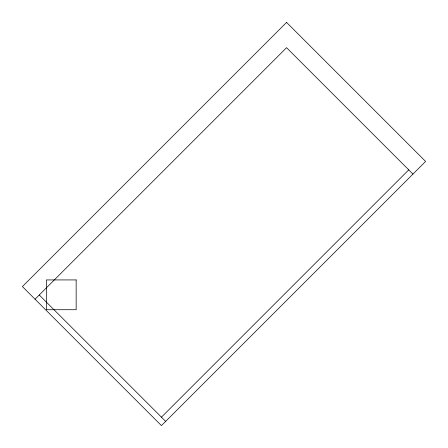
<?xml version="1.0" encoding="UTF-8"?>
<svg xmlns="http://www.w3.org/2000/svg" width="448" height="448" viewBox="0 0 448 448"><rect width="100%" height="100%" fill="white"/><g stroke="black" fill="none" stroke-linecap="round" stroke-linejoin="round"><path stroke-width="0.67" d="M35.039 299.202L286.563 47.678L412.961 174.076M161.437 417.172L408.75 169.859M39.25 294.991L165.648 421.389M286.563 22.4L22.4 286.563L161.437 425.6L425.6 161.437L286.563 22.4M76.154 279.927L46.362 279.927L46.362 309.719L76.154 309.719L76.154 279.927"/></g></svg>
